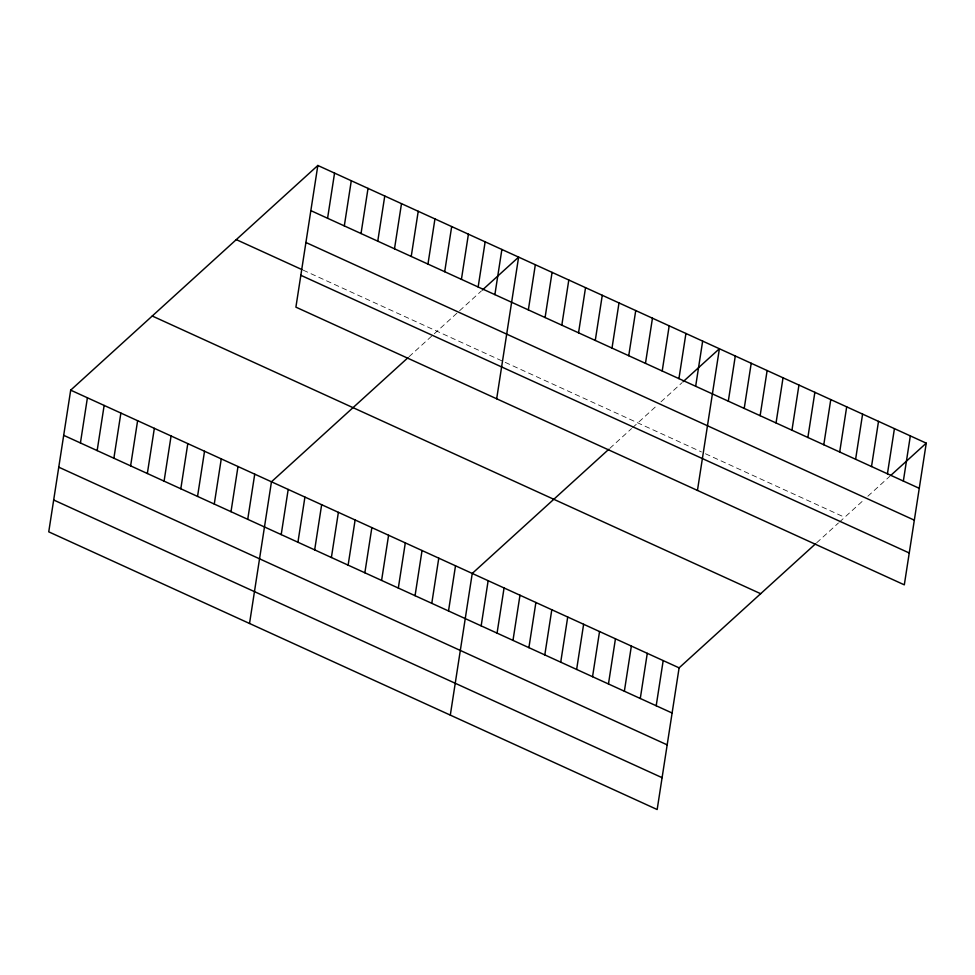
<?xml version="1.0" encoding="UTF-8"?>
<svg xmlns="http://www.w3.org/2000/svg" width="975" height="975" viewBox="0 0 975 975"><rect width="100%" height="100%" fill="white"/><g stroke="black" fill="none" stroke-linecap="round" stroke-linejoin="round"><path stroke-width="0.73" stroke-dasharray="4.88 3.66" d="M409.037 356.716L481.357 290.977M609.814 448.354L631.605 428.549M632.641 427.611L655.956 406.417M660.989 401.834L682.134 382.614M816.684 542.77L838.463 522.966M839.499 522.027L862.814 500.833M867.848 496.251L890.004 476.117M303.201 270.16L701.476 451.949M705.461 453.765L844.691 517.311"/><path stroke-width="1.46" d="M317.838 165.47L295.9 307.149L904.312 584.842L926.25 443.162L317.838 165.47L70.688 390.158L48.75 531.838L657.162 809.53L679.1 667.851L815.648 543.721M80.425 442.967L87.409 397.8M97.159 450.596L104.142 405.442M113.88 458.238L120.876 413.071M130.613 465.867L137.609 420.712M147.347 473.509L154.343 428.342M164.08 481.15L171.076 435.983M180.814 488.78L187.797 443.625M197.547 496.421L204.531 451.254M214.268 504.051L221.264 458.896M231.002 511.692L237.998 466.525M247.735 519.334L254.731 474.167M249.527 623.476L271.464 481.796L408.001 357.667M327.576 218.266L334.559 173.099M281.202 534.605L288.198 489.438M344.309 225.908L351.293 180.741M297.936 542.234L304.919 497.079M361.03 233.537L368.026 188.382M314.669 549.876L321.653 504.709M377.764 241.178L384.759 196.012M331.39 557.505L338.386 512.35M394.497 248.808L401.493 203.653M348.124 565.147L355.119 519.98M411.231 256.449L418.226 211.283M364.857 572.788L371.853 527.621M427.964 264.091L434.947 218.924M381.591 580.418L388.586 535.263M444.697 271.72L451.681 226.566M398.324 588.059L405.308 542.892M461.419 279.362L468.414 234.195M415.058 595.688L422.041 550.534M478.152 286.991L485.148 241.837M431.779 603.33L438.774 558.163M494.886 294.633L501.881 249.466M448.512 610.972L455.508 565.805M496.677 398.787L518.615 257.108L482.357 290.062M450.304 715.114L472.241 573.446L608.778 449.304M528.352 309.904L535.336 264.737M481.163 625.865L488.146 580.698M545.086 317.545L552.069 272.378M497.067 633.128L504.063 587.962M512.984 640.392L519.98 595.225M561.819 325.175L568.803 280.02M528.901 647.656L535.884 602.489M578.541 332.816L585.536 287.649M544.806 654.92L551.801 609.753M595.274 340.446L602.27 295.291M560.722 662.183L567.718 617.017M612.008 348.087L619.003 302.92M576.639 669.447L583.623 624.28M628.741 355.729L635.737 310.562M592.544 676.699L599.54 631.544M645.474 363.358L652.458 318.203M608.461 683.963L615.444 638.808M662.208 371L669.191 325.833M624.366 691.226L631.361 646.072M678.929 378.629L685.925 333.474M640.283 698.49L647.278 653.335M695.662 386.271L702.658 341.104M656.199 705.754L663.183 660.599M697.454 490.425L719.392 348.745L683.134 381.7M728.313 401.164L735.296 356.009M744.217 408.428L751.213 363.273M760.134 415.691L767.13 370.537M776.051 422.955L783.035 377.8M791.956 430.219L798.952 385.052M807.873 437.482L814.868 392.316M823.79 444.746L830.773 399.579M839.694 452.01L846.69 406.843M855.611 459.274L862.595 414.107M871.516 466.538L878.512 421.371M887.433 473.801L894.428 428.634M903.35 481.065L910.333 435.898M891.004 475.203L926.25 443.162M310.842 210.624L919.254 488.317M305.906 242.483L914.331 520.175M236.279 239.618L301.909 269.575M300.836 275.291L909.248 552.983M152.246 316.01L760.658 593.702M70.688 390.158L679.1 667.851M63.692 435.325L672.104 713.017M58.756 467.171L667.18 744.863M53.686 499.992L662.098 777.684"/></g></svg>
